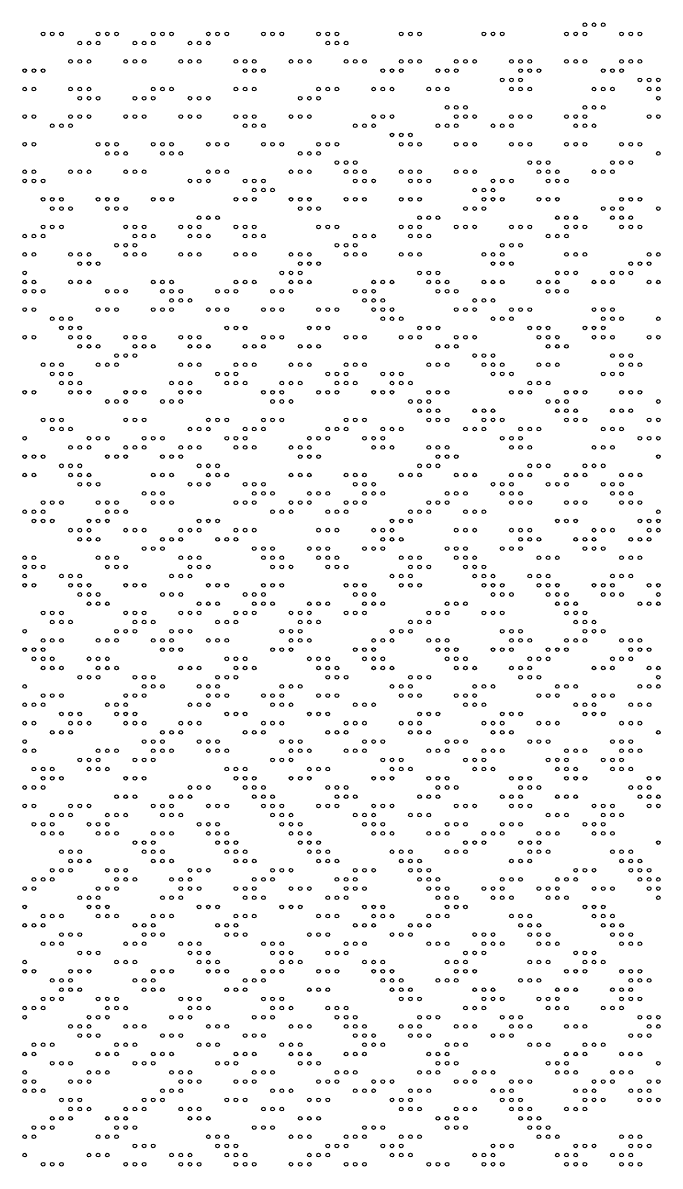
# Model space of a CAD drawing. Header units: millimetres. Extents: x 0 to 280, y 1 to 500.
# Drawn here: x 69.8 to 139.2, y 250.8 to 375.2 of the extents above; entities that cross this region are included whole.
import ezdxf

# ---------------------------------------------------------------- set-up
doc = ezdxf.new("R2010")
doc.units = ezdxf.units.MM
doc.layers.get('0').update_dxf_attribs({"linetype": 'CONTINUOUS'})

msp = doc.modelspace()

# ---------------------------------------------------------------- linework, layer by layer
for centre in [(131, 375), (132, 375), (133, 375), (72, 374), (73, 374), (74, 374), (76, 373), (77, 373), (78, 374), (78, 373), (79, 374), (80, 374), (82, 373), (83, 373), (84, 374), (84, 373), (85, 374), (86, 374), (88, 373), (89, 373), (90, 374), (90, 373), (91, 374), (92, 374), (96, 374), (97, 374), (98, 374), (102, 374), (103, 374), (103, 373), (104, 374), (104, 373), (105, 373), (111, 374), (112, 374), (113, 374), (120, 374), (121, 374), (122, 374), (129, 374), (130, 374), (131, 374), (135, 374), (136, 374), (137, 374), (75, 371), (76, 371), (77, 371), (81, 371), (82, 371), (83, 371), (87, 371), (88, 371), (89, 371), (93, 371), (94, 371), (95, 371), (99, 371), (100, 371), (101, 371), (105, 371), (106, 371), (107, 371), (111, 371), (112, 371), (113, 371), (117, 371), (118, 371), (119, 371), (123, 371), (124, 371), (125, 371), (129, 371), (130, 371), (131, 371), (135, 371), (136, 371), (137, 371), (70, 370), (71, 370), (72, 370), (94, 370), (95, 370), (96, 370), (109, 370), (110, 370), (111, 370), (115, 370), (116, 370), (117, 370), (124, 370), (125, 370), (126, 370), (133, 370), (134, 370), (135, 370), (122, 369), (123, 369), (124, 369), (137, 369), (138, 369), (139, 369), (70, 368), (71, 368), (75, 368), (76, 368), (76, 367), (77, 368), (77, 367), (78, 367), (82, 367), (83, 367), (84, 368), (84, 367), (85, 368), (86, 368), (88, 367), (89, 367), (90, 367), (93, 368), (94, 368), (95, 368), (100, 367), (101, 367), (102, 368), (102, 367), (103, 368), (104, 368), (108, 368), (109, 368), (110, 368), (114, 368), (115, 368), (116, 368), (123, 368), (124, 368), (125, 368), (132, 368), (133, 368), (134, 368), (138, 368), (139, 368), (139, 367), (116, 366), (117, 366), (118, 366), (131, 366), (132, 366), (133, 366), (70, 365), (71, 365), (75, 365), (76, 365), (77, 365), (81, 365), (82, 365), (83, 365), (87, 365), (88, 365), (89, 365), (93, 365), (94, 365), (95, 365), (99, 365), (100, 365), (101, 365), (108, 365), (109, 365), (110, 365), (117, 365), (118, 365), (119, 365), (123, 365), (124, 365), (125, 365), (129, 365), (130, 365), (131, 365), (138, 365), (139, 365), (73, 364), (74, 364), (75, 364), (94, 364), (95, 364), (96, 364), (106, 364), (107, 364), (108, 364), (115, 364), (116, 364), (117, 364), (121, 364), (122, 364), (123, 364), (130, 364), (131, 364), (132, 364), (70, 362), (71, 362), (78, 362), (79, 362), (80, 362), (84, 362), (85, 362), (86, 362), (90, 362), (91, 362), (92, 362), (96, 362), (97, 362), (98, 362), (102, 362), (103, 362), (104, 362), (110, 363), (111, 363), (111, 362), (112, 363), (112, 362), (113, 362), (117, 362), (118, 362), (119, 362), (123, 362), (124, 362), (125, 362), (129, 362), (130, 362), (131, 362), (135, 362), (136, 362), (137, 362), (79, 361), (80, 361), (81, 361), (85, 361), (86, 361), (87, 361), (100, 361), (101, 361), (102, 361), (139, 361), (104, 360), (105, 360), (106, 360), (125, 360), (126, 360), (127, 360), (134, 360), (135, 360), (136, 360), (70, 359), (71, 359), (75, 359), (76, 359), (77, 359), (81, 359), (82, 359), (83, 359), (90, 359), (91, 359), (92, 359), (99, 359), (100, 359), (101, 359), (105, 359), (106, 359), (107, 359), (111, 359), (112, 359), (113, 359), (117, 359), (118, 359), (119, 359), (126, 359), (127, 359), (128, 359), (132, 359), (133, 359), (134, 359), (70, 358), (71, 358), (72, 358), (88, 358), (89, 358), (90, 358), (94, 358), (95, 358), (95, 357), (96, 358), (96, 357), (97, 357), (106, 358), (107, 358), (108, 358), (112, 358), (113, 358), (114, 358), (119, 357), (120, 357), (121, 358), (121, 357), (122, 358), (123, 358), (127, 358), (128, 358), (129, 358), (72, 356), (73, 356), (74, 356), (78, 356), (79, 356), (80, 356), (84, 356), (85, 356), (86, 356), (93, 356), (94, 356), (95, 356), (99, 356), (100, 356), (101, 356), (105, 356), (106, 356), (107, 356), (111, 356), (112, 356), (113, 356), (120, 356), (121, 356), (122, 356), (126, 356), (127, 356), (128, 356), (135, 356), (136, 356), (137, 356), (73, 355), (74, 355), (75, 355), (79, 355), (80, 355), (81, 355), (100, 355), (101, 355), (102, 355), (118, 355), (119, 355), (120, 355), (133, 355), (134, 355), (135, 355), (139, 355), (89, 354), (90, 354), (91, 354), (113, 354), (114, 354), (115, 354), (128, 354), (129, 354), (130, 354), (134, 354), (135, 354), (136, 354), (70, 352), (71, 352), (72, 353), (72, 352), (73, 353), (74, 353), (81, 353), (82, 353), (82, 352), (83, 353), (83, 352), (84, 352), (87, 353), (88, 353), (88, 352), (89, 353), (89, 352), (90, 352), (93, 353), (94, 353), (94, 352), (95, 353), (95, 352), (96, 352), (102, 353), (103, 353), (104, 353), (106, 352), (107, 352), (108, 352), (111, 353), (112, 353), (112, 352), (113, 353), (113, 352), (114, 352), (117, 353), (118, 353), (119, 353), (123, 353), (124, 353), (125, 353), (127, 352), (128, 352), (129, 353), (129, 352), (130, 353), (131, 353), (135, 353), (136, 353), (137, 353), (80, 351), (81, 351), (82, 351), (104, 351), (105, 351), (106, 351), (122, 351), (123, 351), (124, 351), (70, 350), (71, 350), (75, 350), (76, 350), (77, 350), (81, 350), (82, 350), (83, 350), (87, 350), (88, 350), (89, 350), (93, 350), (94, 350), (95, 350), (99, 350), (100, 350), (101, 350), (105, 350), (106, 350), (107, 350), (111, 350), (112, 350), (113, 350), (120, 350), (121, 350), (122, 350), (129, 350), (130, 350), (131, 350), (138, 350), (139, 350), (76, 349), (77, 349), (78, 349), (100, 349), (101, 349), (102, 349), (121, 349), (122, 349), (123, 349), (136, 349), (137, 349), (138, 349), (70, 348), (70, 347), (71, 347), (75, 347), (76, 347), (77, 347), (84, 347), (85, 347), (86, 347), (93, 347), (94, 347), (95, 347), (98, 348), (99, 348), (99, 347), (100, 348), (100, 347), (101, 347), (108, 347), (109, 347), (110, 347), (113, 348), (114, 348), (114, 347), (115, 348), (115, 347), (116, 347), (120, 347), (121, 347), (122, 347), (126, 347), (127, 347), (128, 348), (128, 347), (129, 348), (130, 348), (132, 347), (133, 347), (134, 348), (134, 347), (135, 348), (136, 348), (138, 347), (139, 347), (70, 346), (71, 346), (72, 346), (79, 346), (80, 346), (81, 346), (85, 346), (86, 346), (87, 346), (91, 346), (92, 346), (93, 346), (97, 346), (98, 346), (99, 346), (106, 346), (107, 346), (108, 346), (115, 346), (116, 346), (117, 346), (127, 346), (128, 346), (129, 346), (86, 345), (87, 345), (88, 345), (107, 345), (108, 345), (109, 345), (119, 345), (120, 345), (121, 345), (70, 344), (71, 344), (78, 344), (79, 344), (80, 344), (84, 344), (85, 344), (86, 344), (90, 344), (91, 344), (92, 344), (96, 344), (97, 344), (98, 344), (102, 344), (103, 344), (104, 344), (108, 344), (109, 344), (110, 344), (117, 344), (118, 344), (119, 344), (123, 344), (124, 344), (125, 344), (132, 344), (133, 344), (134, 344), (73, 343), (74, 343), (74, 342), (75, 343), (75, 342), (76, 342), (92, 342), (93, 342), (94, 342), (101, 342), (102, 342), (103, 342), (109, 343), (110, 343), (111, 343), (113, 342), (114, 342), (115, 342), (121, 343), (122, 343), (123, 343), (125, 342), (126, 342), (127, 342), (131, 342), (132, 342), (133, 343), (133, 342), (134, 343), (135, 343), (139, 343), (70, 341), (71, 341), (75, 341), (76, 341), (77, 341), (81, 341), (82, 341), (83, 341), (87, 341), (88, 341), (89, 341), (96, 341), (97, 341), (98, 341), (105, 341), (106, 341), (107, 341), (111, 341), (112, 341), (113, 341), (117, 341), (118, 341), (119, 341), (126, 341), (127, 341), (128, 341), (132, 341), (133, 341), (134, 341), (138, 341), (139, 341), (76, 340), (77, 340), (78, 340), (82, 340), (83, 340), (84, 340), (88, 340), (89, 340), (90, 340), (94, 340), (95, 340), (96, 340), (100, 340), (101, 340), (102, 340), (115, 340), (116, 340), (117, 340), (127, 340), (128, 340), (129, 340), (80, 339), (81, 339), (82, 339), (119, 339), (120, 339), (121, 339), (134, 339), (135, 339), (136, 339), (72, 338), (73, 338), (73, 337), (74, 338), (74, 337), (75, 337), (78, 338), (79, 338), (80, 338), (87, 338), (88, 338), (89, 338), (91, 337), (92, 337), (93, 338), (93, 337), (94, 338), (95, 338), (99, 338), (100, 338), (101, 338), (103, 337), (104, 337), (105, 338), (105, 337), (106, 338), (107, 338), (109, 337), (110, 337), (111, 337), (114, 338), (115, 338), (116, 338), (120, 338), (121, 338), (121, 337), (122, 338), (122, 337), (123, 337), (126, 338), (127, 338), (128, 338), (133, 337), (134, 337), (135, 338), (135, 337), (136, 338), (137, 338), (74, 336), (75, 336), (76, 336), (86, 336), (87, 336), (88, 336), (92, 336), (93, 336), (94, 336), (98, 336), (99, 336), (100, 336), (104, 336), (105, 336), (106, 336), (110, 336), (111, 336), (112, 336), (125, 336), (126, 336), (127, 336), (70, 335), (71, 335), (75, 335), (76, 335), (77, 335), (81, 335), (82, 335), (83, 335), (87, 335), (88, 335), (89, 335), (96, 335), (97, 335), (98, 335), (102, 335), (103, 335), (104, 335), (108, 335), (109, 335), (110, 335), (114, 335), (115, 335), (116, 335), (123, 335), (124, 335), (125, 335), (129, 335), (130, 335), (131, 335), (135, 335), (136, 335), (137, 335), (79, 334), (80, 334), (81, 334), (85, 334), (86, 334), (87, 334), (97, 334), (98, 334), (99, 334), (112, 334), (113, 334), (114, 334), (127, 334), (128, 334), (129, 334), (139, 334), (72, 332), (73, 332), (74, 332), (81, 332), (82, 332), (83, 332), (90, 332), (91, 332), (92, 332), (96, 332), (97, 332), (98, 332), (105, 332), (106, 332), (107, 332), (113, 333), (114, 333), (114, 332), (115, 333), (115, 332), (116, 332), (119, 333), (120, 333), (120, 332), (121, 333), (121, 332), (122, 332), (128, 333), (129, 333), (129, 332), (130, 333), (130, 332), (131, 332), (134, 333), (135, 333), (136, 333), (138, 332), (139, 332), (73, 331), (74, 331), (75, 331), (88, 331), (89, 331), (90, 331), (94, 331), (95, 331), (96, 331), (103, 331), (104, 331), (105, 331), (109, 331), (110, 331), (111, 331), (118, 331), (119, 331), (120, 331), (124, 331), (125, 331), (126, 331), (133, 331), (134, 331), (135, 331), (70, 330), (77, 330), (78, 330), (79, 330), (83, 330), (84, 330), (85, 330), (92, 330), (93, 330), (94, 330), (101, 330), (102, 330), (103, 330), (107, 330), (108, 330), (109, 330), (122, 330), (123, 330), (124, 330), (137, 330), (138, 330), (139, 330), (75, 329), (76, 329), (77, 329), (81, 329), (82, 329), (83, 329), (87, 329), (88, 329), (89, 329), (93, 329), (94, 329), (95, 329), (99, 329), (100, 329), (101, 329), (108, 329), (109, 329), (110, 329), (114, 329), (115, 329), (116, 329), (123, 329), (124, 329), (125, 329), (132, 329), (133, 329), (134, 329), (70, 328), (71, 328), (72, 328), (74, 327), (75, 327), (76, 327), (79, 328), (80, 328), (81, 328), (85, 328), (86, 328), (87, 328), (89, 327), (90, 327), (91, 327), (100, 328), (101, 328), (102, 328), (113, 327), (114, 327), (115, 328), (115, 327), (116, 328), (117, 328), (125, 327), (126, 327), (127, 327), (131, 327), (132, 327), (133, 327), (139, 328), (70, 326), (71, 326), (75, 326), (76, 326), (77, 326), (84, 326), (85, 326), (86, 326), (90, 326), (91, 326), (92, 326), (99, 326), (100, 326), (101, 326), (105, 326), (106, 326), (107, 326), (111, 326), (112, 326), (113, 326), (117, 326), (118, 326), (119, 326), (123, 326), (124, 326), (125, 326), (129, 326), (130, 326), (131, 326), (135, 326), (136, 326), (137, 326), (76, 325), (77, 325), (78, 325), (88, 325), (89, 325), (90, 325), (94, 325), (95, 325), (96, 325), (106, 325), (107, 325), (108, 325), (121, 325), (122, 325), (123, 325), (127, 325), (128, 325), (129, 325), (133, 325), (134, 325), (135, 325), (83, 324), (84, 324), (85, 324), (95, 324), (96, 324), (97, 324), (101, 324), (102, 324), (103, 324), (107, 324), (108, 324), (109, 324), (116, 324), (117, 324), (118, 324), (122, 324), (123, 324), (124, 324), (134, 324), (135, 324), (136, 324), (70, 322), (71, 322), (72, 323), (72, 322), (73, 323), (74, 323), (78, 323), (79, 323), (79, 322), (80, 323), (80, 322), (81, 322), (84, 323), (85, 323), (86, 323), (93, 323), (94, 323), (95, 323), (97, 322), (98, 322), (99, 323), (99, 322), (100, 323), (101, 323), (103, 322), (104, 322), (105, 323), (105, 322), (106, 323), (107, 323), (112, 322), (113, 322), (114, 323), (114, 322), (115, 323), (116, 323), (118, 322), (119, 322), (120, 322), (123, 323), (124, 323), (125, 323), (129, 323), (130, 323), (131, 323), (135, 323), (136, 323), (137, 323), (139, 322), (71, 321), (72, 321), (73, 321), (77, 321), (78, 321), (79, 321), (89, 321), (90, 321), (91, 321), (110, 321), (111, 321), (112, 321), (128, 321), (129, 321), (130, 321), (137, 321), (138, 321), (139, 321), (75, 320), (76, 320), (77, 320), (81, 320), (82, 320), (83, 320), (87, 320), (88, 320), (89, 320), (93, 320), (94, 320), (95, 320), (102, 320), (103, 320), (104, 320), (108, 320), (109, 320), (110, 320), (117, 320), (118, 320), (119, 320), (123, 320), (124, 320), (125, 320), (132, 320), (133, 320), (134, 320), (138, 320), (139, 320), (76, 319), (77, 319), (78, 319), (85, 319), (86, 319), (87, 319), (91, 319), (92, 319), (93, 319), (109, 319), (110, 319), (111, 319), (124, 319), (125, 319), (126, 319), (130, 319), (131, 319), (132, 319), (136, 319), (137, 319), (138, 319), (83, 318), (84, 318), (85, 318), (95, 318), (96, 318), (97, 318), (101, 318), (102, 318), (103, 318), (107, 318), (108, 318), (109, 318), (116, 318), (117, 318), (118, 318), (122, 318), (123, 318), (124, 318), (131, 318), (132, 318), (133, 318), (70, 317), (70, 316), (71, 317), (71, 316), (72, 316), (78, 317), (79, 317), (79, 316), (80, 317), (80, 316), (81, 316), (87, 317), (88, 317), (88, 316), (89, 317), (89, 316), (90, 316), (96, 317), (97, 317), (97, 316), (98, 317), (98, 316), (99, 316), (102, 317), (103, 317), (103, 316), (104, 317), (104, 316), (105, 316), (111, 317), (112, 317), (112, 316), (113, 317), (113, 316), (114, 316), (117, 317), (118, 317), (118, 316), (119, 317), (119, 316), (120, 316), (126, 317), (127, 317), (128, 317), (135, 317), (136, 317), (137, 317), (70, 315), (74, 315), (75, 315), (76, 315), (86, 315), (87, 315), (88, 315), (110, 315), (111, 315), (112, 315), (119, 315), (120, 315), (121, 315), (125, 315), (126, 315), (127, 315), (134, 315), (135, 315), (136, 315), (70, 314), (71, 314), (75, 314), (76, 314), (77, 314), (81, 314), (82, 314), (83, 314), (90, 314), (91, 314), (92, 314), (96, 314), (97, 314), (98, 314), (105, 314), (106, 314), (107, 314), (111, 314), (112, 314), (113, 314), (120, 314), (121, 314), (122, 314), (126, 314), (127, 314), (128, 314), (132, 314), (133, 314), (134, 314), (138, 314), (139, 314), (76, 313), (77, 313), (78, 313), (85, 313), (86, 313), (87, 313), (94, 313), (95, 313), (96, 313), (106, 313), (107, 313), (108, 313), (121, 313), (122, 313), (123, 313), (127, 313), (128, 313), (129, 313), (133, 313), (134, 313), (135, 313), (139, 313), (72, 311), (73, 311), (74, 311), (77, 312), (78, 312), (79, 312), (81, 311), (82, 311), (83, 311), (87, 311), (88, 311), (89, 312), (89, 311), (90, 312), (91, 312), (93, 311), (94, 311), (95, 312), (95, 311), (96, 312), (97, 312), (99, 311), (100, 311), (101, 312), (101, 311), (102, 312), (103, 312), (105, 311), (106, 311), (107, 312), (107, 311), (108, 312), (109, 312), (114, 311), (115, 311), (116, 312), (116, 311), (117, 312), (118, 312), (120, 311), (121, 311), (122, 311), (128, 312), (129, 312), (129, 311), (130, 312), (130, 311), (131, 311), (137, 312), (138, 312), (139, 312), (73, 310), (74, 310), (75, 310), (82, 310), (83, 310), (84, 310), (91, 310), (92, 310), (93, 310), (100, 310), (101, 310), (102, 310), (112, 310), (113, 310), (114, 310), (130, 310), (131, 310), (132, 310), (70, 309), (80, 309), (81, 309), (82, 309), (86, 309), (87, 309), (88, 309), (98, 309), (99, 309), (100, 309), (110, 309), (111, 309), (112, 309), (122, 309), (123, 309), (124, 309), (131, 309), (132, 309), (133, 309), (72, 308), (73, 308), (74, 308), (78, 308), (79, 308), (80, 308), (84, 308), (85, 308), (86, 308), (90, 308), (91, 308), (92, 308), (99, 308), (100, 308), (101, 308), (108, 308), (109, 308), (110, 308), (114, 308), (115, 308), (116, 308), (123, 308), (124, 308), (125, 308), (129, 308), (130, 308), (131, 308), (135, 308), (136, 308), (137, 308), (70, 307), (71, 307), (71, 306), (72, 307), (72, 306), (73, 306), (77, 306), (78, 306), (79, 306), (85, 307), (86, 307), (87, 307), (92, 306), (93, 306), (94, 306), (97, 307), (98, 307), (99, 307), (101, 306), (102, 306), (103, 306), (106, 307), (107, 307), (107, 306), (108, 307), (108, 306), (109, 306), (115, 307), (116, 307), (116, 306), (117, 307), (117, 306), (118, 306), (121, 307), (122, 307), (123, 307), (125, 306), (126, 306), (127, 307), (127, 306), (128, 307), (129, 307), (134, 306), (135, 306), (136, 307), (136, 306), (137, 307), (138, 307), (72, 305), (73, 305), (74, 305), (78, 305), (79, 305), (80, 305), (87, 305), (88, 305), (89, 305), (93, 305), (94, 305), (95, 305), (102, 305), (103, 305), (104, 305), (108, 305), (109, 305), (110, 305), (117, 305), (118, 305), (119, 305), (123, 305), (124, 305), (125, 305), (132, 305), (133, 305), (134, 305), (138, 305), (139, 305), (76, 304), (77, 304), (78, 304), (82, 304), (83, 304), (84, 304), (91, 304), (92, 304), (93, 304), (103, 304), (104, 304), (105, 304), (112, 304), (113, 304), (114, 304), (124, 304), (125, 304), (126, 304), (139, 304), (70, 303), (83, 303), (84, 303), (85, 303), (89, 303), (90, 303), (91, 303), (98, 303), (99, 303), (100, 303), (110, 303), (111, 303), (112, 303), (119, 303), (120, 303), (121, 303), (128, 303), (129, 303), (130, 303), (137, 303), (138, 303), (139, 303), (70, 301), (71, 301), (72, 302), (72, 301), (73, 302), (74, 302), (79, 301), (80, 301), (81, 302), (81, 301), (82, 302), (83, 302), (88, 301), (89, 301), (90, 302), (90, 301), (91, 302), (92, 302), (96, 302), (97, 302), (97, 301), (98, 302), (98, 301), (99, 301), (102, 302), (103, 302), (104, 302), (106, 301), (107, 301), (108, 301), (111, 302), (112, 302), (113, 302), (117, 302), (118, 302), (118, 301), (119, 302), (119, 301), (120, 301), (126, 302), (127, 302), (128, 302), (130, 301), (131, 301), (132, 302), (132, 301), (133, 302), (134, 302), (136, 301), (137, 301), (138, 301), (74, 300), (75, 300), (76, 300), (80, 300), (81, 300), (82, 300), (92, 300), (93, 300), (94, 300), (101, 300), (102, 300), (103, 300), (113, 300), (114, 300), (115, 300), (122, 300), (123, 300), (124, 300), (131, 300), (132, 300), (133, 300), (70, 299), (71, 299), (75, 299), (76, 299), (77, 299), (81, 299), (82, 299), (83, 299), (87, 299), (88, 299), (89, 299), (96, 299), (97, 299), (98, 299), (105, 299), (106, 299), (107, 299), (111, 299), (112, 299), (113, 299), (120, 299), (121, 299), (122, 299), (126, 299), (127, 299), (128, 299), (135, 299), (136, 299), (137, 299), (73, 298), (74, 298), (75, 298), (85, 298), (86, 298), (87, 298), (94, 298), (95, 298), (96, 298), (103, 298), (104, 298), (105, 298), (112, 298), (113, 298), (114, 298), (121, 298), (122, 298), (123, 298), (139, 298), (70, 297), (70, 296), (71, 296), (78, 296), (79, 296), (80, 296), (83, 297), (84, 297), (84, 296), (85, 297), (85, 296), (86, 296), (89, 297), (90, 297), (90, 296), (91, 297), (91, 296), (92, 296), (98, 297), (99, 297), (99, 296), (100, 297), (100, 296), (101, 296), (105, 296), (106, 296), (107, 297), (107, 296), (108, 297), (109, 297), (114, 296), (115, 296), (116, 297), (116, 296), (117, 297), (118, 297), (120, 296), (121, 296), (122, 296), (125, 297), (126, 297), (127, 297), (129, 296), (130, 296), (131, 296), (134, 297), (135, 297), (135, 296), (136, 297), (136, 296), (137, 296), (76, 295), (77, 295), (78, 295), (82, 295), (83, 295), (84, 295), (97, 295), (98, 295), (99, 295), (109, 295), (110, 295), (111, 295), (118, 295), (119, 295), (120, 295), (127, 295), (128, 295), (129, 295), (133, 295), (134, 295), (135, 295), (71, 294), (72, 294), (73, 294), (77, 294), (78, 294), (79, 294), (92, 294), (93, 294), (94, 294), (101, 294), (102, 294), (103, 294), (110, 294), (111, 294), (112, 294), (119, 294), (120, 294), (121, 294), (128, 294), (129, 294), (130, 294), (134, 294), (135, 294), (136, 294), (72, 293), (73, 293), (74, 293), (81, 293), (82, 293), (83, 293), (93, 293), (94, 293), (95, 293), (99, 293), (100, 293), (101, 293), (108, 293), (109, 293), (110, 293), (114, 293), (115, 293), (116, 293), (123, 293), (124, 293), (125, 293), (129, 293), (130, 293), (131, 293), (138, 293), (139, 293), (70, 292), (71, 292), (72, 292), (80, 291), (81, 291), (82, 291), (86, 291), (87, 291), (88, 292), (88, 291), (89, 292), (90, 292), (94, 292), (95, 292), (95, 291), (96, 292), (96, 291), (97, 291), (103, 292), (104, 292), (104, 291), (105, 292), (105, 291), (106, 291), (113, 291), (114, 291), (115, 292), (115, 291), (116, 292), (117, 292), (122, 291), (123, 291), (124, 292), (124, 291), (125, 292), (126, 292), (128, 291), (129, 291), (130, 291), (136, 292), (137, 292), (137, 291), (138, 292), (138, 291), (139, 291), (70, 290), (71, 290), (75, 290), (76, 290), (77, 290), (84, 290), (85, 290), (86, 290), (90, 290), (91, 290), (92, 290), (96, 290), (97, 290), (98, 290), (102, 290), (103, 290), (104, 290), (108, 290), (109, 290), (110, 290), (117, 290), (118, 290), (119, 290), (123, 290), (124, 290), (125, 290), (132, 290), (133, 290), (134, 290), (138, 290), (139, 290), (73, 289), (74, 289), (75, 289), (79, 289), (80, 289), (81, 289), (85, 289), (86, 289), (87, 289), (97, 289), (98, 289), (99, 289), (106, 289), (107, 289), (108, 289), (112, 289), (113, 289), (114, 289), (127, 289), (128, 289), (129, 289), (133, 289), (134, 289), (135, 289), (71, 288), (72, 288), (73, 288), (77, 288), (78, 288), (79, 288), (89, 288), (90, 288), (91, 288), (98, 288), (99, 288), (100, 288), (107, 288), (108, 288), (109, 288), (116, 288), (117, 288), (118, 288), (122, 288), (123, 288), (124, 288), (131, 288), (132, 288), (133, 288), (72, 287), (73, 287), (74, 287), (78, 287), (79, 287), (80, 287), (82, 286), (83, 286), (84, 287), (84, 286), (85, 287), (86, 287), (90, 287), (91, 287), (91, 286), (92, 287), (92, 286), (93, 286), (99, 287), (100, 287), (100, 286), (101, 287), (101, 286), (102, 286), (108, 287), (109, 287), (110, 287), (114, 287), (115, 287), (116, 287), (118, 286), (119, 286), (120, 287), (120, 286), (121, 287), (122, 287), (124, 286), (125, 286), (126, 287), (126, 286), (127, 287), (128, 287), (132, 287), (133, 287), (134, 287), (139, 286), (74, 285), (75, 285), (76, 285), (83, 285), (84, 285), (85, 285), (92, 285), (93, 285), (94, 285), (101, 285), (102, 285), (103, 285), (110, 285), (111, 285), (112, 285), (116, 285), (117, 285), (118, 285), (125, 285), (126, 285), (127, 285), (134, 285), (135, 285), (136, 285), (75, 284), (76, 284), (77, 284), (84, 284), (85, 284), (86, 284), (93, 284), (94, 284), (95, 284), (102, 284), (103, 284), (104, 284), (111, 284), (112, 284), (113, 284), (123, 284), (124, 284), (125, 284), (135, 284), (136, 284), (137, 284), (73, 283), (74, 283), (75, 283), (79, 283), (80, 283), (81, 283), (88, 283), (89, 283), (90, 283), (97, 283), (98, 283), (99, 283), (106, 283), (107, 283), (108, 283), (112, 283), (113, 283), (114, 283), (130, 283), (131, 283), (132, 283), (136, 283), (137, 283), (138, 283), (70, 281), (71, 282), (71, 281), (72, 282), (73, 282), (78, 281), (79, 281), (80, 282), (80, 281), (81, 282), (82, 282), (86, 282), (87, 282), (87, 281), (88, 282), (88, 281), (89, 281), (93, 281), (94, 281), (95, 282), (95, 281), (96, 282), (97, 282), (99, 281), (100, 281), (101, 281), (104, 282), (105, 282), (105, 281), (106, 282), (106, 281), (107, 281), (113, 282), (114, 282), (114, 281), (115, 282), (115, 281), (116, 281), (120, 281), (121, 281), (122, 282), (122, 281), (123, 282), (124, 282), (126, 281), (127, 281), (128, 282), (128, 281), (129, 282), (130, 282), (132, 281), (133, 281), (134, 281), (137, 282), (138, 282), (138, 281), (139, 282), (139, 281), (76, 280), (77, 280), (78, 280), (85, 280), (86, 280), (87, 280), (94, 280), (95, 280), (96, 280), (103, 280), (104, 280), (105, 280), (115, 280), (116, 280), (117, 280), (121, 280), (122, 280), (123, 280), (127, 280), (128, 280), (129, 280), (139, 280), (70, 279), (77, 279), (78, 279), (79, 279), (89, 279), (90, 279), (91, 279), (98, 279), (99, 279), (100, 279), (107, 279), (108, 279), (109, 279), (116, 279), (117, 279), (118, 279), (131, 279), (132, 279), (133, 279), (72, 278), (73, 278), (74, 278), (78, 278), (79, 278), (80, 278), (84, 278), (85, 278), (86, 278), (93, 278), (94, 278), (95, 278), (102, 278), (103, 278), (104, 278), (108, 278), (109, 278), (110, 278), (114, 278), (115, 278), (116, 278), (123, 278), (124, 278), (125, 278), (132, 278), (133, 278), (134, 278), (70, 277), (71, 277), (72, 277), (74, 276), (75, 276), (76, 276), (82, 277), (83, 277), (83, 276), (84, 277), (84, 276), (85, 276), (91, 277), (92, 277), (92, 276), (93, 277), (93, 276), (94, 276), (101, 276), (102, 276), (103, 276), (106, 277), (107, 277), (108, 277), (110, 276), (111, 276), (112, 277), (112, 276), (113, 277), (114, 277), (119, 276), (120, 276), (121, 276), (124, 277), (125, 277), (125, 276), (126, 277), (126, 276), (127, 276), (133, 277), (134, 277), (134, 276), (135, 277), (135, 276), (136, 276), (72, 275), (73, 275), (74, 275), (81, 275), (82, 275), (83, 275), (87, 275), (88, 275), (89, 275), (96, 275), (97, 275), (98, 275), (105, 275), (106, 275), (107, 275), (114, 275), (115, 275), (116, 275), (120, 275), (121, 275), (122, 275), (126, 275), (127, 275), (128, 275), (135, 275), (136, 275), (137, 275), (76, 274), (77, 274), (78, 274), (88, 274), (89, 274), (90, 274), (97, 274), (98, 274), (99, 274), (103, 274), (104, 274), (105, 274), (118, 274), (119, 274), (120, 274), (130, 274), (131, 274), (132, 274), (70, 273), (80, 273), (81, 273), (82, 273), (89, 273), (90, 273), (91, 273), (98, 273), (99, 273), (100, 273), (107, 273), (108, 273), (109, 273), (116, 273), (117, 273), (118, 273), (125, 273), (126, 273), (127, 273), (131, 273), (132, 273), (133, 273), (70, 272), (71, 272), (73, 271), (74, 271), (75, 272), (75, 271), (76, 272), (77, 272), (82, 271), (83, 271), (84, 272), (84, 271), (85, 272), (86, 272), (90, 272), (91, 272), (92, 272), (94, 271), (95, 271), (96, 272), (96, 271), (97, 272), (98, 272), (102, 272), (103, 272), (104, 272), (108, 272), (109, 272), (109, 271), (110, 272), (110, 271), (111, 271), (115, 271), (116, 271), (117, 272), (117, 271), (118, 272), (119, 272), (124, 271), (125, 271), (126, 271), (129, 272), (130, 272), (131, 272), (135, 272), (136, 272), (136, 271), (137, 272), (137, 271), (138, 271), (74, 270), (75, 270), (76, 270), (83, 270), (84, 270), (85, 270), (92, 270), (93, 270), (94, 270), (101, 270), (102, 270), (103, 270), (110, 270), (111, 270), (112, 270), (119, 270), (120, 270), (121, 270), (128, 270), (129, 270), (130, 270), (134, 270), (135, 270), (136, 270), (72, 269), (73, 269), (74, 269), (78, 269), (79, 269), (80, 269), (87, 269), (88, 269), (89, 269), (96, 269), (97, 269), (98, 269), (111, 269), (112, 269), (113, 269), (120, 269), (121, 269), (122, 269), (126, 269), (127, 269), (128, 269), (135, 269), (136, 269), (137, 269), (70, 268), (71, 268), (72, 268), (79, 268), (80, 268), (81, 268), (88, 268), (89, 268), (90, 268), (97, 268), (98, 268), (99, 268), (103, 268), (104, 268), (105, 268), (118, 268), (119, 268), (120, 268), (127, 268), (128, 268), (129, 268), (133, 268), (134, 268), (135, 268), (70, 267), (77, 267), (78, 267), (79, 267), (86, 267), (87, 267), (88, 267), (95, 267), (96, 267), (97, 267), (104, 267), (105, 267), (106, 267), (113, 267), (114, 267), (115, 267), (122, 267), (123, 267), (124, 267), (137, 267), (138, 267), (139, 267), (75, 266), (76, 266), (76, 265), (77, 266), (77, 265), (78, 265), (81, 266), (82, 266), (83, 266), (85, 265), (86, 265), (87, 265), (90, 266), (91, 266), (92, 266), (94, 265), (95, 265), (96, 265), (99, 266), (100, 266), (101, 266), (105, 266), (106, 266), (106, 265), (107, 266), (107, 265), (108, 265), (111, 266), (112, 266), (112, 265), (113, 266), (113, 265), (114, 265), (117, 266), (118, 266), (119, 266), (121, 265), (122, 265), (123, 266), (123, 265), (124, 266), (125, 266), (129, 266), (130, 266), (131, 266), (136, 265), (137, 265), (138, 266), (138, 265), (139, 266), (71, 264), (72, 264), (73, 264), (80, 264), (81, 264), (82, 264), (89, 264), (90, 264), (91, 264), (98, 264), (99, 264), (100, 264), (107, 264), (108, 264), (109, 264), (116, 264), (117, 264), (118, 264), (125, 264), (126, 264), (127, 264), (131, 264), (132, 264), (133, 264), (70, 263), (71, 263), (78, 263), (79, 263), (80, 263), (84, 263), (85, 263), (86, 263), (93, 263), (94, 263), (95, 263), (99, 263), (100, 263), (101, 263), (105, 263), (106, 263), (107, 263), (114, 263), (115, 263), (116, 263), (129, 263), (130, 263), (131, 263), (135, 263), (136, 263), (137, 263), (73, 262), (74, 262), (75, 262), (82, 262), (83, 262), (84, 262), (91, 262), (92, 262), (93, 262), (100, 262), (101, 262), (102, 262), (115, 262), (116, 262), (117, 262), (127, 262), (128, 262), (129, 262), (139, 262), (70, 261), (70, 260), (71, 260), (75, 260), (76, 260), (77, 261), (77, 260), (78, 261), (79, 261), (86, 261), (87, 261), (87, 260), (88, 261), (88, 260), (89, 260), (93, 260), (94, 260), (95, 261), (95, 260), (96, 261), (97, 261), (102, 260), (103, 260), (104, 261), (104, 260), (105, 261), (106, 261), (108, 260), (109, 260), (110, 260), (113, 261), (114, 261), (115, 261), (117, 260), (118, 260), (119, 261), (119, 260), (120, 261), (121, 261), (123, 260), (124, 260), (125, 260), (128, 261), (129, 261), (130, 261), (132, 260), (133, 260), (134, 261), (134, 260), (135, 261), (136, 261), (138, 260), (139, 260), (70, 259), (71, 259), (72, 259), (85, 259), (86, 259), (87, 259), (97, 259), (98, 259), (99, 259), (106, 259), (107, 259), (108, 259), (112, 259), (113, 259), (114, 259), (121, 259), (122, 259), (123, 259), (130, 259), (131, 259), (132, 259), (136, 259), (137, 259), (138, 259), (74, 258), (75, 258), (76, 258), (83, 258), (84, 258), (85, 258), (92, 258), (93, 258), (94, 258), (101, 258), (102, 258), (103, 258), (110, 258), (111, 258), (112, 258), (122, 258), (123, 258), (124, 258), (131, 258), (132, 258), (133, 258), (137, 258), (138, 258), (139, 258), (75, 257), (76, 257), (77, 257), (81, 257), (82, 257), (83, 257), (87, 257), (88, 257), (89, 257), (96, 257), (97, 257), (98, 257), (111, 257), (112, 257), (113, 257), (117, 257), (118, 257), (119, 257), (123, 257), (124, 257), (125, 257), (129, 257), (130, 257), (131, 257), (71, 255), (72, 255), (73, 256), (73, 255), (74, 256), (75, 256), (79, 256), (80, 256), (80, 255), (81, 256), (81, 255), (82, 255), (88, 256), (89, 256), (90, 256), (95, 255), (96, 255), (97, 255), (100, 256), (101, 256), (102, 256), (107, 255), (108, 255), (109, 255), (115, 256), (116, 256), (116, 255), (117, 256), (117, 255), (118, 255), (124, 256), (125, 256), (125, 255), (126, 256), (126, 255), (127, 255), (70, 254), (71, 254), (78, 254), (79, 254), (80, 254), (90, 254), (91, 254), (92, 254), (99, 254), (100, 254), (101, 254), (105, 254), (106, 254), (107, 254), (111, 254), (112, 254), (113, 254), (126, 254), (127, 254), (128, 254), (135, 254), (136, 254), (137, 254), (82, 253), (83, 253), (84, 253), (91, 253), (92, 253), (93, 253), (103, 253), (104, 253), (105, 253), (109, 253), (110, 253), (111, 253), (121, 253), (122, 253), (123, 253), (130, 253), (131, 253), (132, 253), (136, 253), (137, 253), (138, 253), (70, 252), (77, 252), (78, 252), (79, 252), (86, 252), (87, 252), (88, 252), (92, 252), (93, 252), (94, 252), (101, 252), (102, 252), (103, 252), (110, 252), (111, 252), (112, 252), (119, 252), (120, 252), (121, 252), (128, 252), (129, 252), (130, 252), (134, 252), (135, 252), (136, 252), (72, 251), (73, 251), (74, 251), (81, 251), (82, 251), (83, 251), (87, 251), (88, 251), (89, 251), (93, 251), (94, 251), (95, 251), (99, 251), (100, 251), (101, 251), (105, 251), (106, 251), (107, 251), (114, 251), (115, 251), (116, 251), (120, 251), (121, 251), (122, 251), (129, 251), (130, 251), (131, 251), (135, 251), (136, 251), (137, 251)]:
    msp.add_circle(centre, 0.2)

doc.saveas('drawing.dxf')
